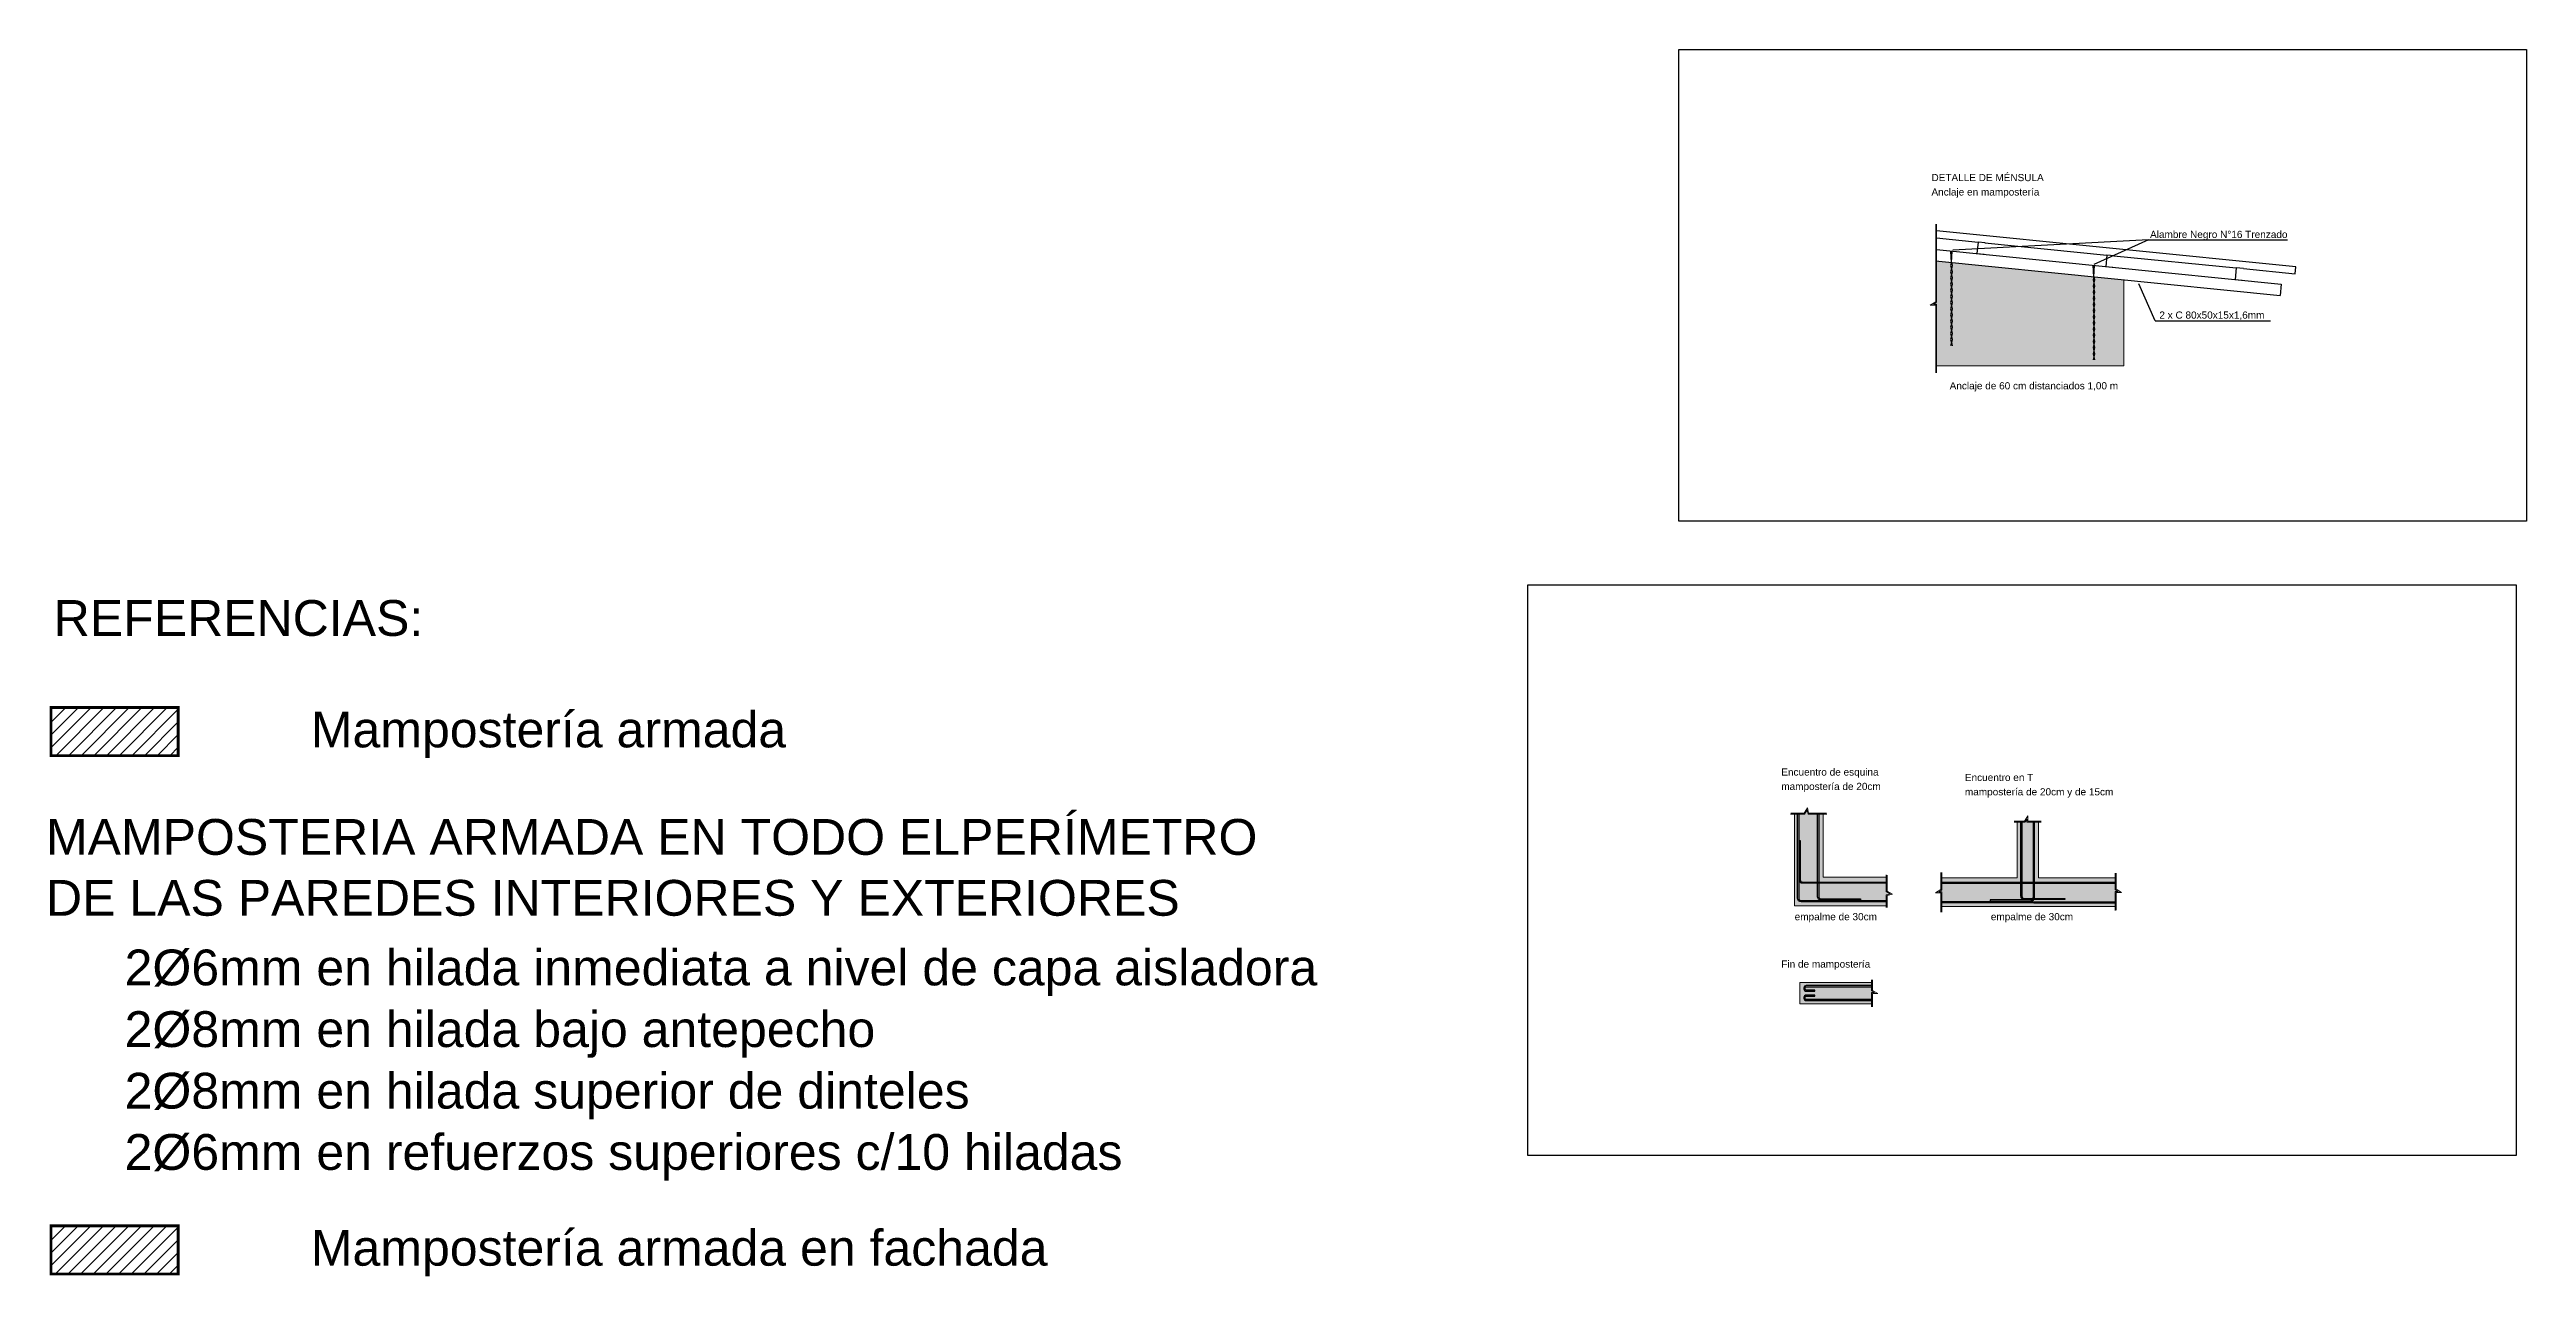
# Model space of a CAD drawing. Header units: millimetres. Extents: x 228 to 428, y 158 to 192.
# Drawn here: x 228.01 to 245.31, y 183.05 to 191.62 of the extents above; entities that cross this region are included whole.
import ezdxf

# ---------------------------------------------------------------- set-up
doc = ezdxf.new("R2010")
doc.units = ezdxf.units.MM
doc.header["$LTSCALE"] = 0.1
doc.header["$MEASUREMENT"] = 0
doc.linetypes.add('CONTINUA', pattern=[200, 100, 100])
for name, color, linetype in [('02', 2, 'Continuous'), ('armadura', 10, 'Continuous'), ('CORREAS', 170, 'Continuous'), ('ESTRUCTURAS', 3, 'Continuous'), ('P0-MUROS', 4, 'Continuous')]:
    doc.layers.add(name, color=color, linetype=linetype)
doc.layers.add('CONT_MURO', color=3, linetype='Continuous', lineweight=0)
doc.layers.add('SOMBRA', color=1, linetype='Continuous', lineweight=0)
doc.styles.add('Arial30', font='arial.ttf', dxfattribs={"width": 0.8, "height": 0.3})

msp = doc.modelspace()

# ---------------------------------------------------------------- hatches: boundary and pattern name
at = {"layer": 'armadura'}
h = msp.add_hatch(color=256, dxfattribs=at)
h.dxf.hatch_style = 1
h.paths.add_polyline_path([(240.359, 185.8007), (240.254, 185.8007, -0.4142136), (240.238, 185.8167), (240.238, 186.0927), (240.23, 186.0927), (240.23, 185.8167, 0.4142136), (240.254, 185.7927), (240.359, 185.7927)], flags=17)
h.paths.add_polyline_path([(240.8372, 185.8007), (240.367, 185.8007), (240.367, 185.7927), (240.8372, 185.7927)], flags=17)
h.paths.add_polyline_path([(240.367, 186.2754), (240.359, 186.2754), (240.359, 185.8007), (240.367, 185.8007)], flags=17)
h.paths.add_polyline_path([(240.367, 185.8007), (240.359, 185.8007), (240.359, 185.7927), (240.367, 185.7927)], flags=17)
h.paths.add_polyline_path([(240.367, 185.7927), (240.359, 185.7927), (240.359, 185.6993, 0.4142136), (240.383, 185.6753), (240.659, 185.6753), (240.659, 185.6833), (240.383, 185.6833, -0.4142136), (240.367, 185.6993)], flags=17)
h.paths.add_polyline_path([(240.2275, 186.2754), (240.2195, 186.2754), (240.2195, 185.6882, 0.4142136), (240.2435, 185.6642), (240.8372, 185.6642), (240.8372, 185.6722), (240.2435, 185.6722, -0.4142136), (240.2275, 185.6882)])
h = msp.add_hatch(color=256, dxfattribs=at)
h.dxf.hatch_style = 1
h.paths.add_polyline_path([(241.8732, 186.2202), (241.8652, 186.2202), (241.8652, 185.6925, -0.0945124), (241.8641, 185.6866), (241.8725, 185.6866, 0.062057), (241.8732, 185.6925)])
h.paths.add_polyline_path([(241.7855, 186.2202), (241.7775, 186.2202), (241.7775, 185.7026, 0.4142136), (241.8015, 185.6786), (241.8572, 185.6786, 0.1702074), (241.8641, 185.6866), (241.8015, 185.6866, -0.4142136), (241.7855, 185.7026)])
h.paths.add_polyline_path([(241.8688, 185.6786), (241.8572, 185.6786, -0.1306101), (241.8492, 185.6765), (241.5652, 185.6765), (241.5652, 185.6685), (241.8492, 185.6685, 0.2430343)])
h.paths.add_polyline_path([(241.8725, 185.6866), (241.8641, 185.6866, -0.1702074), (241.8572, 185.6786), (241.8688, 185.6786, 0.0925726)])
h.paths.add_polyline_path([(242.0855, 185.6866), (241.8725, 185.6866, -0.0925726), (241.8688, 185.6786), (242.0855, 185.6786)])
h.paths.add_polyline_path([(242.4369, 185.6635), (241.7718, 185.6635), (241.2269, 185.6635), (241.2269, 185.6555), (241.8684, 185.6555), (242.4369, 185.6555)])
h.paths.add_polyline_path([(241.8652, 185.8009), (241.7855, 185.8009), (241.7855, 185.7929), (241.8652, 185.7929)])
h.paths.add_polyline_path([(242.4369, 185.8009), (241.8732, 185.8009), (241.8732, 185.7929), (242.4369, 185.7929)])
h.paths.add_polyline_path([(241.7775, 185.8009), (241.2269, 185.8009), (241.2269, 185.7929), (241.7775, 185.7929)])
h = msp.add_hatch(color=256, dxfattribs=at)
h.dxf.hatch_style = 1
h.paths.add_polyline_path([(240.3402, 185.0472), (240.2799, 185.0472, -0.4142136), (240.2719, 185.0552), (240.2719, 185.0622, -0.4142136), (240.2799, 185.0702), (240.7356, 185.0702), (240.7356, 185.0782), (240.2799, 185.0782, 0.4142136), (240.2639, 185.0622), (240.2639, 185.0552, 0.4142136), (240.2799, 185.0392), (240.3402, 185.0392)])
h.paths.add_polyline_path([(240.3402, 185.0121), (240.2799, 185.0121, 0.4142136), (240.2639, 184.9961), (240.2639, 184.9891, 0.4142136), (240.2799, 184.9731), (240.7356, 184.9731), (240.7356, 184.9811), (240.2799, 184.9811, -0.4142136), (240.2719, 184.9891), (240.2719, 184.9961, -0.4142136), (240.2799, 185.0041), (240.3402, 185.0041)])
at = {"layer": 'SOMBRA', "true_color": 0xf8991e, "transparency": 33554559}
h = msp.add_hatch(color=30, dxfattribs=at)
h.dxf.hatch_style = 1
h.paths.add_polyline_path([(242.288, 189.8134), (242.2828, 189.8349), (242.288, 189.8564), (242.2828, 189.878), (242.288, 189.8995), (242.2828, 189.9211), (242.288, 189.9425), (242.2828, 189.9641), (242.288, 189.9856), (242.2828, 190.0072), (242.2879, 190.0283), (241.2935, 190.1277), (241.2986, 190.1066), (241.2934, 190.085), (241.2986, 190.0636), (241.2934, 190.042), (241.2986, 190.0205), (241.2934, 189.9989), (241.2986, 189.9775), (241.2934, 189.9559), (241.2986, 189.9344), (241.2934, 189.9128), (241.2986, 189.8913), (241.2934, 189.8698), (241.2986, 189.8483), (241.2934, 189.8267), (241.2986, 189.8052), (241.2934, 189.7836), (241.2986, 189.7622), (241.2934, 189.7406), (241.2986, 189.7191), (241.2934, 189.6975), (241.2986, 189.6761), (241.2934, 189.6545), (241.2986, 189.633), (241.2934, 189.6114), (241.2986, 189.5899), (241.2934, 189.5684), (241.2883, 189.5899), (241.2934, 189.6114), (241.2883, 189.633), (241.2934, 189.6545), (241.2883, 189.6761), (241.2934, 189.6975), (241.2883, 189.7191), (241.2934, 189.7406), (241.2883, 189.7622), (241.2934, 189.7836), (241.2883, 189.8052), (241.2934, 189.8267), (241.2883, 189.8483), (241.2934, 189.8698), (241.2883, 189.8913), (241.2934, 189.9128), (241.2883, 189.9344), (241.2934, 189.9559), (241.2883, 189.9775), (241.2934, 189.9989), (241.2883, 190.0205), (241.2934, 190.042), (241.2883, 190.0636), (241.2934, 190.085), (241.2883, 190.1066), (241.2933, 190.1277), (241.1904, 190.138), (241.1904, 189.8503), (241.1694, 189.8384), (241.1904, 189.8384), (241.1904, 189.4074), (242.4965, 189.4074), (242.4965, 190.0074), (242.2881, 190.0282), (242.2931, 190.0072), (242.288, 189.9856), (242.2931, 189.9641), (242.288, 189.9425), (242.2931, 189.9211), (242.288, 189.8995), (242.2931, 189.878), (242.288, 189.8564), (242.2931, 189.8349), (242.288, 189.8134), (242.2931, 189.7919), (242.288, 189.7703), (242.2931, 189.7488), (242.288, 189.7272), (242.2931, 189.7058), (242.288, 189.6842), (242.2931, 189.6627), (242.288, 189.6411), (242.2931, 189.6197), (242.288, 189.5981), (242.2931, 189.5766), (242.288, 189.555), (242.2931, 189.5335), (242.288, 189.512), (242.2931, 189.4905), (242.288, 189.4689), (242.2828, 189.4905), (242.288, 189.512), (242.2828, 189.5335), (242.288, 189.555), (242.2828, 189.5766), (242.288, 189.5981), (242.2828, 189.6197), (242.288, 189.6411), (242.2828, 189.6627), (242.288, 189.6842), (242.2828, 189.7058), (242.288, 189.7272), (242.2828, 189.7488), (242.288, 189.7703), (242.2828, 189.7919)])
at = {"layer": 'SOMBRA', "true_color": 0xf8991e}
h = msp.add_hatch(dxfattribs=at)
h.set_pattern_fill('ANSI31', color=30, scale=0.5)
h.set_pattern_definition([(45, (0, -0.44816), (-0.044194174, 0.044194174), [])])
h.paths.add_polyline_path([(228.0226, 187.0203), (228.0226, 186.684), (228.9102, 186.684), (228.9102, 187.0203)])
at = {"layer": 'SOMBRA', "true_color": 0xf8991e, "transparency": 33554559}
h = msp.add_hatch(color=30, dxfattribs=at)
h.dxf.hatch_style = 1
h.paths.add_polyline_path([(240.8372, 185.8357), (240.3975, 185.8357), (240.3975, 186.2754), (240.2926, 186.2754), (240.2853, 186.3047), (240.2685, 186.2754), (240.1976, 186.2754), (240.1976, 185.6358), (240.8372, 185.6358), (240.8372, 185.7121), (240.8654, 185.7185), (240.8372, 185.7358)])
h.paths.add_polyline_path([(242.4369, 185.7361), (242.4579, 185.7361), (242.4369, 185.7479), (242.4369, 185.8305), (241.9019, 185.8305), (241.9019, 186.2202), (241.8196, 186.2202), (241.8196, 186.2412), (241.8077, 186.2202), (241.7519, 186.2202), (241.7519, 185.8305), (241.2269, 185.8305), (241.2269, 185.7455), (241.2059, 185.7337), (241.2269, 185.7337), (241.2269, 185.6305), (242.4369, 185.6305)])
h.paths.add_polyline_path([(240.7356, 185.1002), (240.2356, 185.1002), (240.2356, 184.9502), (240.7356, 184.9502), (240.7356, 185.0302), (240.7567, 185.0302), (240.7356, 185.0421)])
at = {"layer": 'SOMBRA', "true_color": 0x2776bb}
h = msp.add_hatch(dxfattribs=at)
h.set_pattern_fill('ANSI31', color=152, scale=0.5)
h.paths.add_polyline_path([(228.0226, 183.4006), (228.0226, 183.0642), (228.9102, 183.0642), (228.9102, 183.4006)])

# ---------------------------------------------------------------- linework, layer by layer
at = {"color": 6, "lineweight": 0}
for p, q in [((241.7316, 186.2268), (241.805, 186.2268)), ((241.7316, 186.2202), (241.8077, 186.2202)), ((241.805, 186.2268), (241.8266, 186.265)), ((241.8077, 186.2202), (241.8196, 186.2412)), ((241.8196, 186.2412), (241.8196, 186.2202)), ((241.8196, 186.2202), (241.9209, 186.2202)), ((241.8266, 186.265), (241.8266, 186.2268)), ((241.8266, 186.2268), (241.9209, 186.2268)), ((242.4369, 185.8636), (242.4369, 185.7479)), ((242.4435, 185.863), (242.4435, 185.7507)), ((242.4369, 185.7479), (242.4579, 185.7361)), ((242.4579, 185.7361), (242.4369, 185.7361)), ((242.4369, 185.7361), (242.4369, 185.6039)), ((242.4435, 185.7507), (242.4817, 185.729)), ((242.4817, 185.729), (242.4435, 185.729)), ((242.4435, 185.729), (242.4435, 185.6045))]:
    msp.add_line(p, q, dxfattribs=at)
for points in [[(239.3901, 191.6156), (245.3091, 191.6156), (245.3091, 188.3226), (239.3901, 188.3226)], [(238.335, 187.8777), (245.2371, 187.8777), (245.2371, 183.8916), (238.335, 183.8916)]]:
    msp.add_lwpolyline(points, close=True)
for points in [[(241.1838, 190.3965), (241.1838, 189.853), (241.1456, 189.8314), (241.1838, 189.8314), (241.1838, 189.3574)], [(241.1904, 190.3969), (241.1904, 189.8503), (241.1694, 189.8384), (241.1904, 189.8384), (241.1904, 189.3574)], [(240.1709, 186.2754), (240.2685, 186.2754), (240.2853, 186.3047), (240.2926, 186.2754), (240.4226, 186.2754)], [(240.4206, 186.282), (240.2966, 186.282), (240.2875, 186.3203), (240.2647, 186.282), (240.1715, 186.282)], [(240.8372, 185.8513), (240.8372, 185.7358), (240.8654, 185.7185), (240.8372, 185.7121), (240.8372, 185.6226)], [(240.8438, 185.8506), (240.8438, 185.7385), (240.8821, 185.7169), (240.8438, 185.7065), (240.8438, 185.6226)], [(241.2203, 185.8684), (241.2203, 185.7483), (241.182, 185.7266), (241.2203, 185.7266), (241.2203, 185.5916)], [(241.2269, 185.8684), (241.2269, 185.7455), (241.2059, 185.7337), (241.2269, 185.7337), (241.2269, 185.5912)], [(240.7356, 185.1182), (240.7356, 185.0421), (240.7567, 185.0302), (240.7356, 185.0302), (240.7356, 184.9289)], [(240.7422, 185.1182), (240.7422, 185.0448), (240.7805, 185.0232), (240.7422, 185.0232), (240.7422, 184.9289)]]:
    msp.add_lwpolyline(points, dxfattribs=at)
at = {"layer": '02'}
for points in [[(243.3322, 190.0853), (243.6941, 190.0491), (243.699, 190.0984), (241.1904, 190.3492)], [(241.1904, 190.2994), (241.4798, 190.2705)], [(241.5296, 190.2655), (241.4798, 190.2706), (241.4716, 190.1903), (241.5213, 190.1853)], [(241.5268, 190.2658), (242.3798, 190.1805)], [(242.4296, 190.1755), (242.3798, 190.1806), (242.3716, 190.1003), (242.4213, 190.0953)], [(242.428, 190.1757), (243.2828, 190.0902)], [(243.3326, 190.0852), (243.2828, 190.0903), (243.2746, 190.01), (243.3244, 190.005)]]:
    msp.add_lwpolyline(points, dxfattribs=at)
at = {"layer": 'armadura'}
for p, q in [((241.2934, 190.1281), (241.2892, 190.2081)), ((241.2934, 190.1281), (241.2934, 190.2081)), ((241.2934, 190.1281), (241.2977, 190.2081)), ((242.288, 190.0287), (242.2837, 190.1087)), ((242.288, 190.0287), (242.288, 190.1087)), ((242.288, 190.0287), (242.2922, 190.1087)), ((241.2934, 189.5684), (241.2883, 189.5469)), ((241.2934, 189.5684), (241.2986, 189.5469)), ((242.288, 189.4689), (242.2828, 189.4474)), ((242.288, 189.4689), (242.2931, 189.4474)), ((241.7775, 185.7026), (241.7775, 186.2202)), ((241.7855, 186.2202), (241.7855, 185.7026)), ((241.8652, 186.2202), (241.8652, 185.6925)), ((241.8732, 185.6925), (241.8732, 186.2202)), ((241.2269, 185.8009), (241.7775, 185.8009)), ((241.2269, 185.7929), (241.7775, 185.7929)), ((241.7855, 185.8009), (241.8652, 185.8009)), ((241.7855, 185.7929), (241.8652, 185.7929)), ((241.8732, 185.8009), (242.4369, 185.8009)), ((241.8732, 185.7929), (242.4369, 185.7929)), ((241.7718, 185.6635), (241.2269, 185.6635)), ((241.8684, 185.6555), (241.2269, 185.6555)), ((241.8492, 185.6765), (241.5652, 185.6765)), ((241.5652, 185.6765), (241.5652, 185.6685)), ((241.5652, 185.6685), (241.8492, 185.6685)), ((241.7718, 185.6635), (242.4369, 185.6635)), ((241.8015, 185.6866), (242.0855, 185.6866)), ((242.0855, 185.6786), (241.8015, 185.6786)), ((241.8684, 185.6555), (242.4369, 185.6555)), ((242.0855, 185.6866), (242.0855, 185.6786))]:
    msp.add_line(p, q, dxfattribs=at)
for points in [[(241.2934, 190.1281), (241.2883, 190.1066), (241.2934, 190.085)], [(241.2934, 190.1281), (241.2986, 190.1066), (241.2934, 190.085)], [(241.2934, 190.085), (241.2883, 190.0636), (241.2934, 190.042)], [(241.2934, 190.042), (241.2883, 190.0205), (241.2934, 189.9989)], [(241.2934, 189.9989), (241.2883, 189.9775), (241.2934, 189.9559)], [(241.2934, 189.9559), (241.2883, 189.9344), (241.2934, 189.9128)], [(241.2934, 190.085), (241.2986, 190.0636), (241.2934, 190.042)], [(241.2934, 190.042), (241.2986, 190.0205), (241.2934, 189.9989)], [(241.2934, 189.9989), (241.2986, 189.9775), (241.2934, 189.9559)], [(241.2934, 189.9559), (241.2986, 189.9344), (241.2934, 189.9128)], [(242.288, 190.0287), (242.2828, 190.0072), (242.288, 189.9856)], [(242.288, 189.9856), (242.2828, 189.9641), (242.288, 189.9425)], [(242.288, 189.9425), (242.2828, 189.9211), (242.288, 189.8995)], [(242.288, 190.0287), (242.2931, 190.0072), (242.288, 189.9856)], [(242.288, 189.9856), (242.2931, 189.9641), (242.288, 189.9425)], [(242.288, 189.9425), (242.2931, 189.9211), (242.288, 189.8995)], [(241.2934, 189.9128), (241.2883, 189.8913), (241.2934, 189.8698)], [(241.2934, 189.8698), (241.2883, 189.8483), (241.2934, 189.8267)], [(241.2934, 189.8267), (241.2883, 189.8052), (241.2934, 189.7836)], [(241.2934, 189.7836), (241.2883, 189.7622), (241.2934, 189.7406)], [(241.2934, 189.9128), (241.2986, 189.8913), (241.2934, 189.8698)], [(241.2934, 189.8698), (241.2986, 189.8483), (241.2934, 189.8267)], [(241.2934, 189.8267), (241.2986, 189.8052), (241.2934, 189.7836)], [(241.2934, 189.7836), (241.2986, 189.7622), (241.2934, 189.7406)], [(242.288, 189.8995), (242.2828, 189.878), (242.288, 189.8564)], [(242.288, 189.8564), (242.2828, 189.8349), (242.288, 189.8134)], [(242.288, 189.8134), (242.2828, 189.7919), (242.288, 189.7703)], [(242.288, 189.7703), (242.2828, 189.7488), (242.288, 189.7272)], [(242.288, 189.8995), (242.2931, 189.878), (242.288, 189.8564)], [(242.288, 189.8564), (242.2931, 189.8349), (242.288, 189.8134)], [(242.288, 189.8134), (242.2931, 189.7919), (242.288, 189.7703)], [(242.288, 189.7703), (242.2931, 189.7488), (242.288, 189.7272)], [(241.2934, 189.7406), (241.2883, 189.7191), (241.2934, 189.6975)], [(241.2934, 189.6975), (241.2883, 189.6761), (241.2934, 189.6545)], [(241.2934, 189.6545), (241.2883, 189.633), (241.2934, 189.6114)], [(241.2934, 189.6114), (241.2883, 189.5899), (241.2934, 189.5684)], [(241.2934, 189.7406), (241.2986, 189.7191), (241.2934, 189.6975)], [(241.2934, 189.6975), (241.2986, 189.6761), (241.2934, 189.6545)], [(241.2934, 189.6545), (241.2986, 189.633), (241.2934, 189.6114)], [(241.2934, 189.6114), (241.2986, 189.5899), (241.2934, 189.5684)], [(242.288, 189.7272), (242.2828, 189.7058), (242.288, 189.6842)], [(242.288, 189.6842), (242.2828, 189.6627), (242.288, 189.6411)], [(242.288, 189.6411), (242.2828, 189.6197), (242.288, 189.5981)], [(242.288, 189.5981), (242.2828, 189.5766), (242.288, 189.555)], [(242.288, 189.7272), (242.2931, 189.7058), (242.288, 189.6842)], [(242.288, 189.6842), (242.2931, 189.6627), (242.288, 189.6411)], [(242.288, 189.6411), (242.2931, 189.6197), (242.288, 189.5981)], [(242.288, 189.5981), (242.2931, 189.5766), (242.288, 189.555)], [(242.288, 189.555), (242.2828, 189.5335), (242.288, 189.512)], [(242.288, 189.512), (242.2828, 189.4905), (242.288, 189.4689)], [(242.288, 189.555), (242.2931, 189.5335), (242.288, 189.512)], [(242.288, 189.512), (242.2931, 189.4905), (242.288, 189.4689)]]:
    msp.add_lwpolyline(points, dxfattribs=at)
for points in [[(240.8372, 185.6642), (240.2435, 185.6642, -0.4142136), (240.2195, 185.6882), (240.2195, 186.2754)], [(240.2275, 186.2754), (240.2275, 185.6882, 0.4142136), (240.2435, 185.6722), (240.8372, 185.6722)], [(240.367, 186.2754), (240.367, 185.6993, 0.4142136), (240.383, 185.6833), (240.659, 185.6833), (240.659, 185.6753), (240.383, 185.6753, -0.4142136), (240.359, 185.6993), (240.359, 186.2754)], [(240.8372, 185.7927), (240.254, 185.7927, -0.4142136), (240.23, 185.8167), (240.23, 186.0927), (240.238, 186.0927), (240.238, 185.8167, 0.4142136), (240.254, 185.8007), (240.8372, 185.8007)], [(240.7356, 185.0782), (240.2799, 185.0782, 0.4142136), (240.2639, 185.0622), (240.2639, 185.0552, 0.4142136), (240.2799, 185.0392), (240.3402, 185.0392), (240.3402, 185.0472), (240.2799, 185.0472, -0.4142136), (240.2719, 185.0552), (240.2719, 185.0622, -0.4142136), (240.2799, 185.0702), (240.7356, 185.0702)], [(240.7356, 184.9811), (240.2799, 184.9811, -0.4142136), (240.2719, 184.9891), (240.2719, 184.9961, -0.4142136), (240.2799, 185.0041), (240.3402, 185.0041), (240.3402, 185.0121), (240.2799, 185.0121, 0.4142136), (240.2639, 184.9961), (240.2639, 184.9891, 0.4142136), (240.2799, 184.9731), (240.7356, 184.9731)]]:
    msp.add_lwpolyline(points, format="xyb", dxfattribs=at)
for centre, radius, start, end in [((241.8015, 185.7026), 0.024, 180, 270), ((241.8015, 185.7026), 0.016, 180, 270), ((241.8492, 185.6925), 0.016, 270, 0), ((241.8492, 185.6925), 0.024, 270, 0)]:
    msp.add_arc(centre, radius, start, end, dxfattribs=at)
at = {"layer": 'CONT_MURO'}
for p, q in [((242.4965, 189.4074), (242.4965, 190.0074)), ((241.1904, 189.4074), (242.4965, 189.4074)), ((240.1976, 185.6358), (240.1976, 186.2754)), ((240.3975, 185.8357), (240.3975, 186.2754)), ((241.7519, 185.8305), (241.7519, 186.2202)), ((241.9019, 185.8305), (241.9019, 186.2202)), ((240.3975, 185.8357), (240.8372, 185.8357)), ((241.2269, 185.8305), (241.7519, 185.8305)), ((241.9019, 185.8305), (242.4369, 185.8305)), ((240.1976, 185.6358), (240.8349, 185.6358)), ((241.2269, 185.6305), (242.4369, 185.6305)), ((240.2356, 184.9502), (240.2356, 185.1002)), ((240.2356, 185.1002), (240.7356, 185.1002)), ((240.2356, 184.9502), (240.7356, 184.9502))]:
    msp.add_line(p, q, dxfattribs=at)
at = {"layer": 'CORREAS', "color": 114, "linetype": 'CONTINUA', "ltscale": 0.4, "true_color": 0x139b48}
for p, q in [((241.1825, 190.1388), (243.5885, 189.8982)), ((241.1904, 190.2184), (243.5965, 189.9778)), ((243.5965, 189.9778), (243.5885, 189.8982))]:
    msp.add_line(p, q, dxfattribs=at)
at = {"layer": 'ESTRUCTURAS'}
for p, q in [((242.6687, 190.2877), (241.3034, 190.2134)), ((242.6687, 190.2877), (242.288, 190.1134)), ((242.6687, 190.2877), (243.6413, 190.2877)), ((242.7173, 189.7211), (242.6022, 189.9785)), ((242.7173, 189.7211), (243.5221, 189.7211))]:
    msp.add_line(p, q, dxfattribs=at)
at = {"layer": 'P0-MUROS', "const_width": 0.02}
for points in [[(228.0226, 187.0203), (228.9102, 187.0203), (228.9102, 186.684), (228.0226, 186.684)], [(228.0226, 183.4006), (228.9102, 183.4006), (228.9102, 183.0642), (228.0226, 183.0642)]]:
    msp.add_lwpolyline(points, close=True, dxfattribs=at)
at = {"layer": 'SOMBRA'}
for p, q in [((241.5036, 190.1384), (241.5036, 190.1384)), ((242.288, 190.0287), (242.288, 190.0287))]:
    msp.add_line(p, q, dxfattribs=at)

# ---------------------------------------------------------------- texts
at = {"layer": 'ESTRUCTURAS', "style": 'Arial30'}
for s, height, p in [('Anclaje en mampostería', 0.05, (241.1542, 190.596)), ('DETALLE DE MÉNSULA', 0.05, (241.1542, 190.6965)), ('Alambre Negro N°16 Trenzado', 0.05, (242.6807, 190.2995)), ('2 x C 80x50x15x1,6mm', 0.05, (242.7457, 189.7362)), ('Anclaje de 60 cm distanciados 1,00 m', 0.05, (241.2812, 189.2424)), ('REFERENCIAS:', 0.25, (228.0418, 187.5207)), ('Mampostería armada', 0.25, (229.8375, 186.7421)), ('mampostería de 20cm', 0.05, (240.1055, 186.4444)), ('Encuentro de esquina', 0.05, (240.1055, 186.5449)), ('mampostería de 20cm y de 15cm', 0.05, (241.3878, 186.4066)), ('Encuentro en T', 0.05, (241.3878, 186.5071)), ('MAMPOSTERIA ARMADA EN TODO ELPERÍMETRO', 0.25, (227.9876, 185.9916)), ('DE LAS PAREDES INTERIORES Y EXTERIORES', 0.25, (227.9876, 185.5662)), ('empalme de 30cm', 0.05, (240.1991, 185.5347)), ('empalme de 30cm', 0.05, (241.5689, 185.5347)), ('2%%C6mm en hilada inmediata a nivel de capa aisladora', 0.25, (228.5368, 185.08)), ('Fin de mampostería', 0.05, (240.1055, 185.204)), ('2%%C8mm en hilada bajo antepecho', 0.25, (228.5368, 184.6493)), ('2%%C8mm en hilada superior de dinteles', 0.25, (228.5368, 184.2192)), ('2%%C6mm en refuerzos superiores c/10 hiladas', 0.25, (228.5368, 183.7915)), ('Mampostería armada en fachada', 0.25, (229.8375, 183.1223))]:
    msp.add_text(s, height=height, dxfattribs=at).set_placement(p)

doc.saveas('drawing.dxf')
